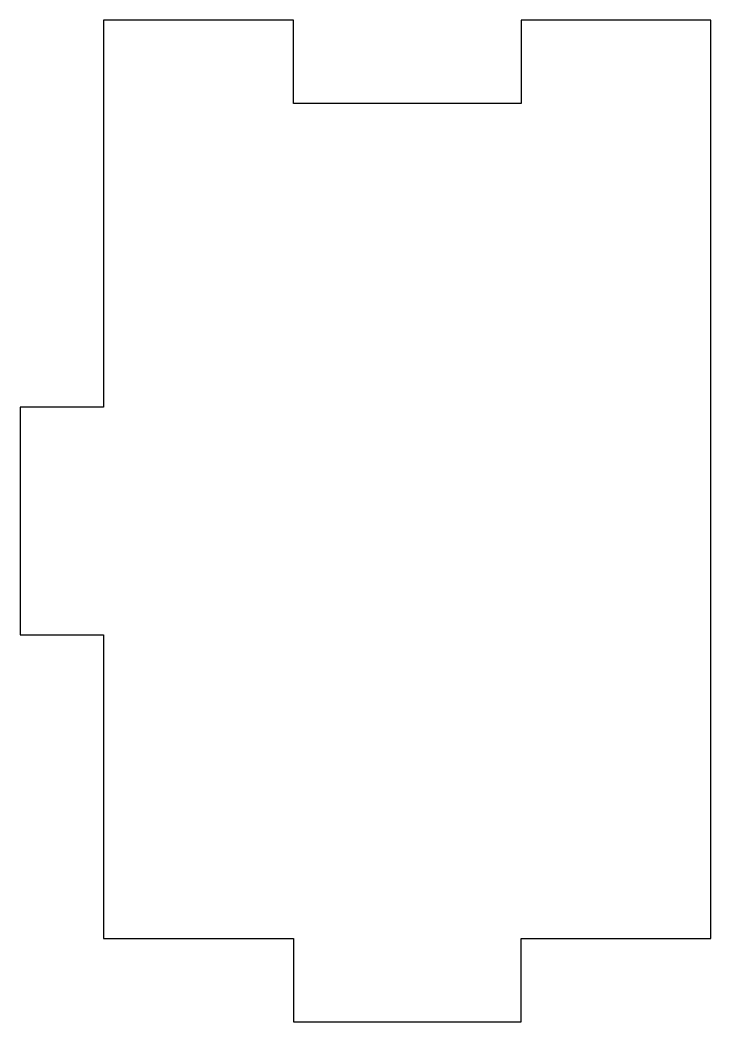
# Model space of a CAD drawing. Header units: inches. Extents: x 6.28 to 8.1, y 0 to 2.64.
import ezdxf

# ---------------------------------------------------------------- set-up
doc = ezdxf.new("R2010")
doc.units = ezdxf.units.IN
doc.layers.get('0').update_dxf_attribs({"linetype": 'CONTINUOUS'})

msp = doc.modelspace()

# ---------------------------------------------------------------- linework, layer by layer
for p, q in [((7, 2.64), (6.5, 2.64)), ((6.5, 2.64), (6.5, 2.42)), ((7, 2.42), (7, 2.64)), ((8.1, 2.64), (7.6, 2.64)), ((7.6, 2.64), (7.6, 2.42)), ((8.1, 0.22), (8.1, 2.64)), ((6.5, 2.42), (6.5, 1.62)), ((7.6, 2.42), (7, 2.42)), ((6.5, 1.62), (6.28, 1.62)), ((6.28, 1.62), (6.28, 1.02)), ((6.28, 1.02), (6.5, 1.02)), ((6.5, 1.02), (6.5, 0.22)), ((6.5, 0.22), (7, 0.22)), ((7, 0.22), (7, 0)), ((7.6, 0), (7.6, 0.22)), ((7.6, 0.22), (8.1, 0.22)), ((7, 0), (7.6, 0))]:
    msp.add_line(p, q)

doc.saveas('drawing.dxf')
